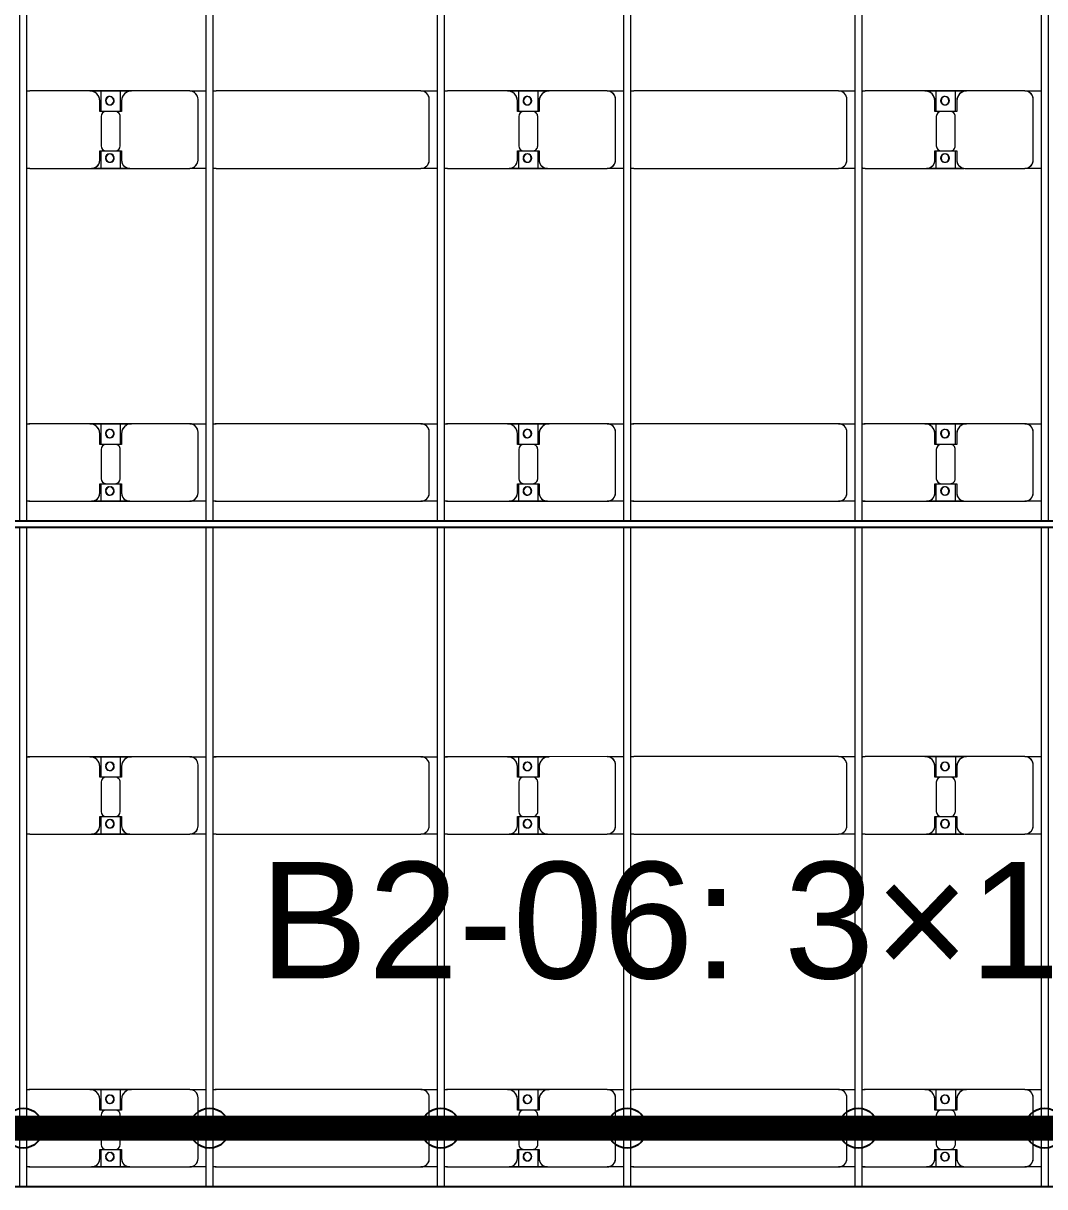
# Model space of a CAD drawing. Header units: millimetres. Extents: x -248177 to 167033, y 156986 to 268923.
# Drawn here: x -147332 to -141192, y 170400 to 177391 of the extents above; entities that cross this region are included whole.
import ezdxf

# ---------------------------------------------------------------- set-up
doc = ezdxf.new("R2010")
doc.units = ezdxf.units.MM
for name, color, linetype, lineweight in [('A-DETL-MBND', 5, 'Continuous', 9), ('A-GENM', 13, 'Continuous', 9), ('S-BEAM', 12, 'Continuous', 9)]:
    doc.layers.add(name, color=color, linetype=linetype, lineweight=lineweight)
doc.layers.add('GC-GHI CHU', color=2, linetype='Continuous')
doc.layers.add('GC-HOP 40x60 GIA CUONG', color=1, linetype='Continuous')
doc.styles.add('GC_VN', font='arial.ttf')

# ---------------------------------------------------------------- blocks, each defined once
blk = doc.blocks.new('Dầm C52 - Dầm C52-24593-BỐ TRÍ KHUNG KẾT CẤU BÈ PIN 02')
at = {"layer": 'S-BEAM', "color": 1}
for p, q in [((-42198.2, 20), (-38238.2, 20)), ((-38198.2, 20), (-32238.2, 20)), ((-38238.2, -20), (-42198.2, -20)), ((-32238.2, -20), (-38198.2, -20))]:
    blk.add_line(p, q, dxfattribs=at)
blk = doc.blocks.new('Dai phao do pin - DẢI PHAO ĐỠ PIN-V139-BỐ TRÍ KHUNG KẾT CẤU BÈ PIN 02')
at = {"layer": 'A-DETL-MBND', "color": 8}
for p, q in [((18319.7, 241.6), (18339.7, 241.6)), ((18319.7, 241.6), (18339.7, 241.6)), ((18699.7, 241.6), (18339.7, 241.6)), ((18699.7, 241.6), (18882.2, 241.6)), ((18882.2, 241.6), (18699.7, 241.6)), ((18767.8, 241.6), (18950.3, 241.6)), ((18767.8, 116.2), (18767.8, 241.6)), ((18950.3, 241.6), (18767.8, 241.6)), ((18882.2, 241.6), (18882.2, 116.2)), ((19300.3, 241.6), (18950.3, 241.6)), ((19300.3, 241.6), (19399.7, 241.6)), ((19300.3, 241.6), (19399.7, 241.6)), ((19439.7, 241.6), (19459.7, 241.6)), ((19439.7, 241.6), (19459.7, 241.6)), ((20690.3, 241.6), (19459.7, 241.6)), ((20690.3, 241.6), (20789.7, 241.6)), ((20690.3, 241.6), (20789.7, 241.6)), ((20829.7, 241.6), (20849.7, 241.6)), ((20829.7, 241.6), (20849.7, 241.6)), ((21209.7, 241.6), (20849.7, 241.6)), ((21209.7, 241.6), (21392.2, 241.6)), ((21392.2, 241.6), (21209.7, 241.6)), ((21277.8, 241.6), (21460.3, 241.6)), ((21277.8, 116.2), (21277.8, 241.6)), ((21460.3, 241.6), (21277.8, 241.6)), ((21392.2, 241.6), (21392.2, 116.2)), ((21810.3, 241.6), (21460.3, 241.6)), ((21810.3, 241.6), (21909.7, 241.6)), ((21810.3, 241.6), (21909.7, 241.6)), ((21949.7, 241.6), (21969.7, 241.6)), ((21949.7, 241.6), (21969.7, 241.6)), ((23200.3, 241.6), (21969.7, 241.6)), ((23200.3, 241.6), (23299.7, 241.6)), ((23200.3, 241.6), (23299.7, 241.6)), ((23339.7, 241.6), (23359.7, 241.6)), ((23339.7, 241.6), (23359.7, 241.6)), ((23719.7, 241.6), (23359.7, 241.6)), ((23719.7, 241.6), (23902.2, 241.6)), ((23902.2, 241.6), (23719.7, 241.6)), ((23787.8, 241.6), (23970.3, 241.6)), ((23787.8, 116.2), (23787.8, 241.6)), ((23970.3, 241.6), (23787.8, 241.6)), ((23902.2, 241.6), (23902.2, 116.2)), ((24320.3, 241.6), (23970.3, 241.6)), ((24320.3, 241.6), (24419.7, 241.6)), ((24320.3, 241.6), (24419.7, 241.6)), ((18759.7, 118.2), (18759.7, 181.6)), ((18890.3, 181.6), (18890.3, 118.2)), ((19350.3, -173.4), (19350.3, 191.6)), ((20740.3, -173.4), (20740.3, 191.6)), ((21269.7, 118.2), (21269.7, 181.6)), ((21400.3, 181.6), (21400.3, 118.2)), ((21860.3, -173.4), (21860.3, 191.6)), ((23250.3, -173.4), (23250.3, 191.6)), ((23779.7, 118.2), (23779.7, 181.6)), ((23910.3, 181.6), (23910.3, 118.2)), ((24370.3, -173.4), (24370.3, 191.6)), ((18852.2, 118.2), (18759.7, 118.2)), ((18767.8, 88.2), (18767.8, -88.2)), ((18890.3, 118.2), (18797.8, 118.2)), ((18882.2, -88.2), (18882.2, 88.2)), ((21362.2, 118.2), (21269.7, 118.2)), ((21277.8, 88.2), (21277.8, -88.2)), ((21400.3, 118.2), (21307.8, 118.2)), ((21392.2, -88.2), (21392.2, 88.2)), ((23872.2, 118.2), (23779.7, 118.2)), ((23787.8, 88.2), (23787.8, -88.2)), ((23910.3, 118.2), (23817.8, 118.2)), ((23902.2, -88.2), (23902.2, 88.2)), ((18759.7, -173.4), (18759.7, -118.2)), ((18759.7, -118.2), (18852.2, -118.2)), ((18767.8, -223.4), (18767.8, -116.2)), ((18797.8, -118.2), (18890.3, -118.2)), ((18882.2, -116.2), (18882.2, -223.4)), ((18890.3, -118.2), (18890.3, -173.4)), ((21269.7, -173.4), (21269.7, -118.2)), ((21269.7, -118.2), (21362.2, -118.2)), ((21277.8, -223.4), (21277.8, -116.2)), ((21307.8, -118.2), (21400.3, -118.2)), ((21392.2, -116.2), (21392.2, -223.4)), ((21400.3, -118.2), (21400.3, -173.4)), ((23779.7, -173.4), (23779.7, -118.2)), ((23779.7, -118.2), (23872.2, -118.2)), ((23787.8, -223.4), (23787.8, -116.2)), ((23817.8, -118.2), (23910.3, -118.2)), ((23902.2, -116.2), (23902.2, -223.4)), ((23910.3, -118.2), (23910.3, -173.4)), ((18339.7, -223.4), (18319.7, -223.4)), ((18339.7, -223.4), (18319.7, -223.4)), ((18339.7, -223.4), (18709.7, -223.4)), ((18882.2, -223.4), (18709.7, -223.4)), ((18709.7, -223.4), (18882.2, -223.4)), ((18940.3, -223.4), (18767.8, -223.4)), ((18767.8, -223.4), (18940.3, -223.4)), ((18940.3, -223.4), (19300.3, -223.4)), ((19399.7, -223.4), (19300.3, -223.4)), ((19399.7, -223.4), (19300.3, -223.4)), ((19459.7, -223.4), (19439.7, -223.4)), ((19459.7, -223.4), (19439.7, -223.4)), ((19459.7, -223.4), (20690.3, -223.4)), ((20789.7, -223.4), (20690.3, -223.4)), ((20789.7, -223.4), (20690.3, -223.4)), ((20849.7, -223.4), (20829.7, -223.4)), ((20849.7, -223.4), (20829.7, -223.4)), ((20849.7, -223.4), (21219.7, -223.4)), ((21392.2, -223.4), (21219.7, -223.4)), ((21219.7, -223.4), (21392.2, -223.4)), ((21450.3, -223.4), (21277.8, -223.4)), ((21277.8, -223.4), (21450.3, -223.4)), ((21450.3, -223.4), (21810.3, -223.4)), ((21909.7, -223.4), (21810.3, -223.4)), ((21909.7, -223.4), (21810.3, -223.4)), ((21969.7, -223.4), (21949.7, -223.4)), ((21969.7, -223.4), (21949.7, -223.4)), ((21969.7, -223.4), (23200.3, -223.4)), ((23299.7, -223.4), (23200.3, -223.4)), ((23299.7, -223.4), (23200.3, -223.4)), ((23359.7, -223.4), (23339.7, -223.4)), ((23359.7, -223.4), (23339.7, -223.4)), ((23359.7, -223.4), (23729.7, -223.4)), ((23902.2, -223.4), (23729.7, -223.4)), ((23729.7, -223.4), (23902.2, -223.4)), ((23952.9, -223.4), (23787.8, -223.4)), ((23787.8, -223.4), (23952.9, -223.4)), ((23960.3, -223.4), (24320.3, -223.4)), ((24419.7, -223.4), (24320.3, -223.4)), ((24419.7, -223.4), (24320.3, -223.4))]:
    blk.add_line(p, q, dxfattribs=at)
for centre, radius, start, end in [((18339.7, 191.6), 50, 90, 105), ((18699.7, 181.6), 60, 360, 90), ((18699.7, 181.6), 60, 360, 60), ((18950.3, 181.6), 60, 90, 180), ((18950.3, 181.6), 60, 120, 180), ((19300.3, 191.6), 50, 360, 90), ((19300.3, 191.6), 50, 360, 75), ((19459.7, 191.6), 50, 90, 105), ((20690.3, 191.6), 50, 360, 90), ((20690.3, 191.6), 50, 60, 90), ((20690.3, 191.6), 50, 15, 30), ((20849.7, 191.6), 50, 90, 105), ((21209.7, 181.6), 60, 0, 90), ((21209.7, 181.6), 60, 0, 60), ((21460.3, 181.6), 60, 90, 180), ((21460.3, 181.6), 60, 120, 180), ((21810.3, 191.6), 50, 360, 90), ((21810.3, 191.6), 50, 360, 75), ((21969.7, 191.6), 50, 90, 105), ((23200.3, 191.6), 50, 360, 90), ((23200.3, 191.6), 50, 60, 90), ((23200.3, 191.6), 50, 15, 30), ((23359.7, 191.6), 50, 90, 115.36725), ((23359.7, 191.6), 50, 105, 115.36725), ((23719.7, 181.6), 60, 360, 90), ((23719.7, 181.6), 60, 360, 60), ((23970.3, 181.6), 60, 90, 180), ((23970.3, 181.6), 60, 120, 180), ((24320.3, 191.6), 50, 360, 90), ((24320.3, 191.6), 50, 360, 75), ((18818.6, 183.2), 25, 0, 180), ((18818.6, 183.2), 25, 180, 360), ((18818.6, 183.2), 25, 0, 165), ((18821.4, 183.2), 25, 0, 180), ((18821.4, 183.2), 25, 90, 180), ((18821.4, 183.2), 25, 180, 0), ((18821.4, 183.2), 25, 180, 300), ((18818.6, 183.2), 25, 210, 0), ((18821.4, 183.2), 25, 15, 75), ((18821.4, 183.2), 25, 330, 345), ((21328.6, 183.2), 25, 360, 180), ((21328.6, 183.2), 25, 180, 0), ((21328.6, 183.2), 25, 360, 165), ((21331.4, 183.2), 25, 0, 180), ((21331.4, 183.2), 25, 90, 180), ((21331.4, 183.2), 25, 180, 0), ((21331.4, 183.2), 25, 180, 300), ((21328.6, 183.2), 25, 210, 0), ((21331.4, 183.2), 25, 15, 75), ((21331.4, 183.2), 25, 330, 345), ((23838.6, 183.2), 25, 0, 180), ((23838.6, 183.2), 25, 180, 0), ((23838.6, 183.2), 25, 0, 165), ((23841.4, 183.2), 25, 360, 180), ((23841.4, 183.2), 25, 90, 180), ((23841.4, 183.2), 25, 180, 360), ((23841.4, 183.2), 25, 180, 300), ((23838.6, 183.2), 25, 210, 0), ((23841.4, 183.2), 25, 15, 75), ((23841.4, 183.2), 25, 330, 345), ((18797.8, 88.2), 30, 90, 180), ((18852.2, 88.2), 30, 360, 90), ((21307.8, 88.2), 30, 90, 180), ((21362.2, 88.2), 30, 0, 90), ((23817.8, 88.2), 30, 90, 180), ((23872.2, 88.2), 30, 0, 90), ((18797.8, -88.2), 30, 180, 270), ((18818.6, -161.8), 25, 360, 180), ((18818.6, -161.8), 25, 105, 165), ((18821.4, -161.8), 25, 0, 180), ((18821.4, -161.8), 25, 105, 180), ((18818.6, -161.8), 25, 360, 75), ((18821.4, -161.8), 25, 15, 75), ((18852.2, -88.2), 30, 270, 360), ((21307.8, -88.2), 30, 180, 270), ((21328.6, -161.8), 25, 360, 180), ((21328.6, -161.8), 25, 105, 165), ((21331.4, -161.8), 25, 360, 180), ((21331.4, -161.8), 25, 105, 180), ((21328.6, -161.8), 25, 0, 75), ((21331.4, -161.8), 25, 15, 75), ((21362.2, -88.2), 30, 270, 0), ((23817.8, -88.2), 30, 180, 270), ((23838.6, -161.8), 25, 360, 180), ((23838.6, -161.8), 25, 105, 165), ((23841.4, -161.8), 25, 360, 180), ((23841.4, -161.8), 25, 105, 180), ((23838.6, -161.8), 25, 360, 75), ((23841.4, -161.8), 25, 15, 75), ((23872.2, -88.2), 30, 270, 0), ((18709.7, -173.4), 50, 270, 0), ((18709.7, -173.4), 50, 285, 0), ((18818.6, -161.8), 25, 180, 360), ((18818.6, -161.8), 25, 195, 360), ((18821.4, -161.8), 25, 180, 0), ((18821.4, -161.8), 25, 180, 270), ((18821.4, -161.8), 25, 285, 345), ((18940.3, -173.4), 50, 180, 270), ((18940.3, -173.4), 50, 180, 255), ((19300.3, -173.4), 50, 270, 0), ((19300.3, -173.4), 50, 285, 360), ((20690.3, -173.4), 50, 270, 360), ((20690.3, -173.4), 50, 330, 360), ((21219.7, -173.4), 50, 270, 360), ((21219.7, -173.4), 50, 285, 0), ((21328.6, -161.8), 25, 180, 0), ((21328.6, -161.8), 25, 195, 0), ((21331.4, -161.8), 25, 180, 0), ((21331.4, -161.8), 25, 180, 270), ((21331.4, -161.8), 25, 285, 345), ((21450.3, -173.4), 50, 180, 270), ((21450.3, -173.4), 50, 180, 255), ((21810.3, -173.4), 50, 270, 0), ((21810.3, -173.4), 50, 285, 360), ((23200.3, -173.4), 50, 270, 360), ((23200.3, -173.4), 50, 330, 360), ((23729.7, -173.4), 50, 270, 360), ((23729.7, -173.4), 50, 285, 360), ((23838.6, -161.8), 25, 180, 0), ((23838.6, -161.8), 25, 195, 0), ((23841.4, -161.8), 25, 180, 360), ((23841.4, -161.8), 25, 180, 270), ((23841.4, -161.8), 25, 285, 345), ((23960.3, -173.4), 50, 180, 270), ((23960.3, -173.4), 50, 180, 255), ((24320.3, -173.4), 50, 270, 0), ((24320.3, -173.4), 50, 285, 360), ((18339.7, -173.4), 50, 255, 270), ((19459.7, -173.4), 50, 255, 270), ((19459.7, -173.4), 50, 255, 270), ((20690.3, -173.4), 50, 285, 300), ((20849.7, -173.4), 50, 255, 270), ((21969.7, -173.4), 50, 255, 270), ((21969.7, -173.4), 50, 255, 270), ((23200.3, -173.4), 50, 285, 300), ((23359.7, -173.4), 50, 244.62527, 270), ((23359.7, -173.4), 50, 244.62527, 255)]:
    blk.add_arc(centre, radius, start, end, dxfattribs=at)
blk = doc.blocks.new('Dai phao do pin - DẢI PHAO ĐỠ PIN-V140-BỐ TRÍ KHUNG KẾT CẤU BÈ PIN 02')
at = {"layer": 'A-DETL-MBND', "color": 8}
for p, q in [((18319.7, 241.6), (18339.7, 241.6)), ((18319.7, 241.6), (18339.7, 241.6)), ((18699.7, 241.6), (18339.7, 241.6)), ((18699.7, 241.6), (18882.2, 241.6)), ((18882.2, 241.6), (18699.7, 241.6)), ((18767.8, 241.6), (18950.3, 241.6)), ((18767.8, 116.2), (18767.8, 241.6)), ((18950.3, 241.6), (18767.8, 241.6)), ((18882.2, 241.6), (18882.2, 116.2)), ((19300.3, 241.6), (18950.3, 241.6)), ((19300.3, 241.6), (19399.7, 241.6)), ((19300.3, 241.6), (19399.7, 241.6)), ((19439.7, 241.6), (19459.7, 241.6)), ((19439.7, 241.6), (19459.7, 241.6)), ((20690.3, 241.6), (19459.7, 241.6)), ((20690.3, 241.6), (20789.7, 241.6)), ((20690.3, 241.6), (20789.7, 241.6)), ((20829.7, 241.6), (20849.7, 241.6)), ((20829.7, 241.6), (20849.7, 241.6)), ((21209.7, 241.6), (20849.7, 241.6)), ((21209.7, 241.6), (21392.2, 241.6)), ((21392.2, 241.6), (21209.7, 241.6)), ((21277.8, 241.6), (21460.3, 241.6)), ((21277.8, 116.2), (21277.8, 241.6)), ((21460.3, 241.6), (21277.8, 241.6)), ((21392.2, 241.6), (21392.2, 116.2)), ((21810.3, 241.6), (21460.3, 241.6)), ((21810.3, 241.6), (21909.7, 241.6)), ((21810.3, 241.6), (21909.7, 241.6)), ((21949.7, 241.6), (21969.7, 241.6)), ((21949.7, 241.6), (21969.7, 241.6)), ((23200.3, 241.6), (21969.7, 241.6)), ((23200.3, 241.6), (23299.7, 241.6)), ((23200.3, 241.6), (23299.7, 241.6)), ((23339.7, 241.6), (23359.7, 241.6)), ((23339.7, 241.6), (23359.7, 241.6)), ((23719.7, 241.6), (23359.7, 241.6)), ((23719.7, 241.6), (23902.2, 241.6)), ((23902.2, 241.6), (23719.7, 241.6)), ((23787.8, 241.6), (23970.3, 241.6)), ((23787.8, 116.2), (23787.8, 241.6)), ((23970.3, 241.6), (23787.8, 241.6)), ((23902.2, 241.6), (23902.2, 116.2)), ((24320.3, 241.6), (23970.3, 241.6)), ((24320.3, 241.6), (24419.7, 241.6)), ((24320.3, 241.6), (24419.7, 241.6)), ((18759.7, 118.2), (18759.7, 181.6)), ((18890.3, 181.6), (18890.3, 118.2)), ((19350.3, -173.4), (19350.3, 191.6)), ((20740.3, -173.4), (20740.3, 191.6)), ((21269.7, 118.2), (21269.7, 181.6)), ((21400.3, 181.6), (21400.3, 118.2)), ((21860.3, -173.4), (21860.3, 191.6)), ((23250.3, -173.4), (23250.3, 191.6)), ((23779.7, 118.2), (23779.7, 181.6)), ((23910.3, 181.6), (23910.3, 118.2)), ((24370.3, -173.4), (24370.3, 191.6)), ((18852.2, 118.2), (18759.7, 118.2)), ((18767.8, 88.2), (18767.8, -88.2)), ((18890.3, 118.2), (18797.8, 118.2)), ((18882.2, -88.2), (18882.2, 88.2)), ((21362.2, 118.2), (21269.7, 118.2)), ((21277.8, 88.2), (21277.8, -88.2)), ((21400.3, 118.2), (21307.8, 118.2)), ((21392.2, -88.2), (21392.2, 88.2)), ((23872.2, 118.2), (23779.7, 118.2)), ((23787.8, 88.2), (23787.8, -88.2)), ((23910.3, 118.2), (23817.8, 118.2)), ((23902.2, -88.2), (23902.2, 88.2)), ((18759.7, -173.4), (18759.7, -118.2)), ((18759.7, -118.2), (18852.2, -118.2)), ((18767.8, -223.4), (18767.8, -116.2)), ((18797.8, -118.2), (18890.3, -118.2)), ((18882.2, -116.2), (18882.2, -223.4)), ((18890.3, -118.2), (18890.3, -173.4)), ((21269.7, -173.4), (21269.7, -118.2)), ((21269.7, -118.2), (21362.2, -118.2)), ((21277.8, -223.4), (21277.8, -116.2)), ((21307.8, -118.2), (21400.3, -118.2)), ((21392.2, -116.2), (21392.2, -223.4)), ((21400.3, -118.2), (21400.3, -173.4)), ((23779.7, -173.4), (23779.7, -118.2)), ((23779.7, -118.2), (23872.2, -118.2)), ((23787.8, -223.4), (23787.8, -116.2)), ((23817.8, -118.2), (23910.3, -118.2)), ((23902.2, -116.2), (23902.2, -223.4)), ((23910.3, -118.2), (23910.3, -173.4)), ((18339.7, -223.4), (18319.7, -223.4)), ((18339.7, -223.4), (18319.7, -223.4)), ((18339.7, -223.4), (18709.7, -223.4)), ((18882.2, -223.4), (18709.7, -223.4)), ((18709.7, -223.4), (18882.2, -223.4)), ((18940.3, -223.4), (18767.8, -223.4)), ((18767.8, -223.4), (18940.3, -223.4)), ((18940.3, -223.4), (19300.3, -223.4)), ((19399.7, -223.4), (19300.3, -223.4)), ((19399.7, -223.4), (19300.3, -223.4)), ((19459.7, -223.4), (19439.7, -223.4)), ((19459.7, -223.4), (19439.7, -223.4)), ((19459.7, -223.4), (20690.3, -223.4)), ((20789.7, -223.4), (20690.3, -223.4)), ((20789.7, -223.4), (20690.3, -223.4)), ((20849.7, -223.4), (20829.7, -223.4)), ((20849.7, -223.4), (20829.7, -223.4)), ((20849.7, -223.4), (21219.7, -223.4)), ((21392.2, -223.4), (21219.7, -223.4)), ((21219.7, -223.4), (21392.2, -223.4)), ((21450.3, -223.4), (21277.8, -223.4)), ((21277.8, -223.4), (21450.3, -223.4)), ((21450.3, -223.4), (21810.3, -223.4)), ((21909.7, -223.4), (21810.3, -223.4)), ((21909.7, -223.4), (21810.3, -223.4)), ((21969.7, -223.4), (21949.7, -223.4)), ((21969.7, -223.4), (21949.7, -223.4)), ((21969.7, -223.4), (23200.3, -223.4)), ((23299.7, -223.4), (23200.3, -223.4)), ((23299.7, -223.4), (23200.3, -223.4)), ((23359.7, -223.4), (23339.7, -223.4)), ((23359.7, -223.4), (23339.7, -223.4)), ((23359.7, -223.4), (23729.7, -223.4)), ((23902.2, -223.4), (23729.7, -223.4)), ((23729.7, -223.4), (23902.2, -223.4)), ((23952.9, -223.4), (23787.8, -223.4)), ((23787.8, -223.4), (23952.9, -223.4)), ((23960.3, -223.4), (24320.3, -223.4)), ((24419.7, -223.4), (24320.3, -223.4)), ((24419.7, -223.4), (24320.3, -223.4))]:
    blk.add_line(p, q, dxfattribs=at)
for centre, radius, start, end in [((18339.7, 191.6), 50, 90, 105), ((18699.7, 181.6), 60, 360, 90), ((18699.7, 181.6), 60, 360, 60), ((18950.3, 181.6), 60, 90, 180), ((18950.3, 181.6), 60, 120, 180), ((19300.3, 191.6), 50, 360, 90), ((19300.3, 191.6), 50, 360, 75), ((19459.7, 191.6), 50, 90, 105), ((20690.3, 191.6), 50, 360, 90), ((20690.3, 191.6), 50, 60, 90), ((20690.3, 191.6), 50, 15, 30), ((20849.7, 191.6), 50, 90, 105), ((21209.7, 181.6), 60, 0, 90), ((21209.7, 181.6), 60, 0, 60), ((21460.3, 181.6), 60, 90, 180), ((21460.3, 181.6), 60, 120, 180), ((21810.3, 191.6), 50, 360, 90), ((21810.3, 191.6), 50, 360, 75), ((21969.7, 191.6), 50, 90, 105), ((23200.3, 191.6), 50, 360, 90), ((23200.3, 191.6), 50, 60, 90), ((23200.3, 191.6), 50, 15, 30), ((23359.7, 191.6), 50, 90, 115.40018), ((23359.7, 191.6), 50, 105, 115.40018), ((23719.7, 181.6), 60, 360, 90), ((23719.7, 181.6), 60, 360, 60), ((23970.3, 181.6), 60, 90, 180), ((23970.3, 181.6), 60, 120, 180), ((24320.3, 191.6), 50, 360, 90), ((24320.3, 191.6), 50, 360, 75), ((18818.6, 183.2), 25, 0, 180), ((18818.6, 183.2), 25, 180, 360), ((18818.6, 183.2), 25, 0, 165), ((18821.4, 183.2), 25, 0, 180), ((18821.4, 183.2), 25, 90, 180), ((18821.4, 183.2), 25, 180, 0), ((18821.4, 183.2), 25, 180, 300), ((18818.6, 183.2), 25, 210, 0), ((18821.4, 183.2), 25, 15, 75), ((18821.4, 183.2), 25, 330, 345), ((21328.6, 183.2), 25, 360, 180), ((21328.6, 183.2), 25, 180, 0), ((21328.6, 183.2), 25, 360, 165), ((21331.4, 183.2), 25, 0, 180), ((21331.4, 183.2), 25, 90, 180), ((21331.4, 183.2), 25, 180, 0), ((21331.4, 183.2), 25, 180, 300), ((21328.6, 183.2), 25, 210, 0), ((21331.4, 183.2), 25, 15, 75), ((21331.4, 183.2), 25, 330, 345), ((23838.6, 183.2), 25, 0, 180), ((23838.6, 183.2), 25, 180, 0), ((23838.6, 183.2), 25, 0, 165), ((23841.4, 183.2), 25, 360, 180), ((23841.4, 183.2), 25, 90, 180), ((23841.4, 183.2), 25, 180, 360), ((23841.4, 183.2), 25, 180, 300), ((23838.6, 183.2), 25, 210, 0), ((23841.4, 183.2), 25, 15, 75), ((23841.4, 183.2), 25, 330, 345), ((18797.8, 88.2), 30, 90, 180), ((18852.2, 88.2), 30, 360, 90), ((21307.8, 88.2), 30, 90, 180), ((21362.2, 88.2), 30, 0, 90), ((23817.8, 88.2), 30, 90, 180), ((23872.2, 88.2), 30, 0, 90), ((18797.8, -88.2), 30, 180, 270), ((18818.6, -161.8), 25, 360, 180), ((18818.6, -161.8), 25, 105, 165), ((18821.4, -161.8), 25, 0, 180), ((18821.4, -161.8), 25, 105, 180), ((18818.6, -161.8), 25, 360, 75), ((18821.4, -161.8), 25, 15, 75), ((18852.2, -88.2), 30, 270, 360), ((21307.8, -88.2), 30, 180, 270), ((21328.6, -161.8), 25, 360, 180), ((21328.6, -161.8), 25, 105, 165), ((21331.4, -161.8), 25, 360, 180), ((21331.4, -161.8), 25, 105, 180), ((21328.6, -161.8), 25, 0, 75), ((21331.4, -161.8), 25, 15, 75), ((21362.2, -88.2), 30, 270, 0), ((23817.8, -88.2), 30, 180, 270), ((23838.6, -161.8), 25, 360, 180), ((23838.6, -161.8), 25, 105, 165), ((23841.4, -161.8), 25, 360, 180), ((23841.4, -161.8), 25, 105, 180), ((23838.6, -161.8), 25, 360, 75), ((23841.4, -161.8), 25, 15, 75), ((23872.2, -88.2), 30, 270, 0), ((18709.7, -173.4), 50, 270, 0), ((18709.7, -173.4), 50, 285, 0), ((18818.6, -161.8), 25, 180, 360), ((18818.6, -161.8), 25, 195, 360), ((18821.4, -161.8), 25, 180, 0), ((18821.4, -161.8), 25, 180, 270), ((18821.4, -161.8), 25, 285, 345), ((18940.3, -173.4), 50, 180, 270), ((18940.3, -173.4), 50, 180, 255), ((19300.3, -173.4), 50, 270, 0), ((19300.3, -173.4), 50, 285, 360), ((20690.3, -173.4), 50, 270, 360), ((20690.3, -173.4), 50, 330, 360), ((21219.7, -173.4), 50, 270, 360), ((21219.7, -173.4), 50, 285, 0), ((21328.6, -161.8), 25, 180, 0), ((21328.6, -161.8), 25, 195, 0), ((21331.4, -161.8), 25, 180, 0), ((21331.4, -161.8), 25, 180, 270), ((21331.4, -161.8), 25, 285, 345), ((21450.3, -173.4), 50, 180, 270), ((21450.3, -173.4), 50, 180, 255), ((21810.3, -173.4), 50, 270, 0), ((21810.3, -173.4), 50, 285, 360), ((23200.3, -173.4), 50, 270, 360), ((23200.3, -173.4), 50, 330, 360), ((23729.7, -173.4), 50, 270, 360), ((23729.7, -173.4), 50, 285, 360), ((23838.6, -161.8), 25, 180, 0), ((23838.6, -161.8), 25, 195, 0), ((23841.4, -161.8), 25, 180, 360), ((23841.4, -161.8), 25, 180, 270), ((23841.4, -161.8), 25, 285, 345), ((23960.3, -173.4), 50, 180, 270), ((23960.3, -173.4), 50, 180, 255), ((24320.3, -173.4), 50, 270, 0), ((24320.3, -173.4), 50, 285, 360), ((18339.7, -173.4), 50, 255, 270), ((19459.7, -173.4), 50, 255, 270), ((19459.7, -173.4), 50, 255, 270), ((20690.3, -173.4), 50, 285, 300), ((20849.7, -173.4), 50, 255, 270), ((21969.7, -173.4), 50, 255, 270), ((21969.7, -173.4), 50, 255, 270), ((23200.3, -173.4), 50, 285, 300), ((23359.7, -173.4), 50, 244.59233, 270), ((23359.7, -173.4), 50, 244.59233, 255)]:
    blk.add_arc(centre, radius, start, end, dxfattribs=at)
blk = doc.blocks.new('Dai phao do pin - DẢI PHAO ĐỠ PIN-V141-BỐ TRÍ KHUNG KẾT CẤU BÈ PIN 02')
at = {"layer": 'A-DETL-MBND', "color": 8}
for p, q in [((18319.7, 241.6), (18339.7, 241.6)), ((18319.7, 241.6), (18339.7, 241.6)), ((18699.7, 241.6), (18339.7, 241.6)), ((18699.7, 241.6), (18882.2, 241.6)), ((18882.2, 241.6), (18699.7, 241.6)), ((18767.8, 241.6), (18950.3, 241.6)), ((18767.8, 116.2), (18767.8, 241.6)), ((18950.3, 241.6), (18767.8, 241.6)), ((18882.2, 241.6), (18882.2, 116.2)), ((19300.3, 241.6), (18950.3, 241.6)), ((19300.3, 241.6), (19399.7, 241.6)), ((19300.3, 241.6), (19399.7, 241.6)), ((19439.7, 241.6), (19459.7, 241.6)), ((19439.7, 241.6), (19459.7, 241.6)), ((20690.3, 241.6), (19459.7, 241.6)), ((20690.3, 241.6), (20789.7, 241.6)), ((20690.3, 241.6), (20789.7, 241.6)), ((20829.7, 241.6), (20849.7, 241.6)), ((20829.7, 241.6), (20849.7, 241.6)), ((21209.7, 241.6), (20849.7, 241.6)), ((21209.7, 241.6), (21392.2, 241.6)), ((21392.2, 241.6), (21209.7, 241.6)), ((21277.8, 241.6), (21460.3, 241.6)), ((21277.8, 116.2), (21277.8, 241.6)), ((21460.3, 241.6), (21277.8, 241.6)), ((21392.2, 241.6), (21392.2, 116.2)), ((21810.3, 241.6), (21460.3, 241.6)), ((21810.3, 241.6), (21909.7, 241.6)), ((21810.3, 241.6), (21909.7, 241.6)), ((21949.7, 241.6), (21969.7, 241.6)), ((21949.7, 241.6), (21969.7, 241.6)), ((23200.3, 241.6), (21969.7, 241.6)), ((23200.3, 241.6), (23299.7, 241.6)), ((23200.3, 241.6), (23299.7, 241.6)), ((23339.7, 241.6), (23359.7, 241.6)), ((23339.7, 241.6), (23359.7, 241.6)), ((23719.7, 241.6), (23359.7, 241.6)), ((23719.7, 241.6), (23902.2, 241.6)), ((23902.2, 241.6), (23719.7, 241.6)), ((23787.8, 241.6), (23970.3, 241.6)), ((23787.8, 116.2), (23787.8, 241.6)), ((23970.3, 241.6), (23787.8, 241.6)), ((23902.2, 241.6), (23902.2, 116.2)), ((24320.3, 241.6), (23970.3, 241.6)), ((24320.3, 241.6), (24419.7, 241.6)), ((24320.3, 241.6), (24419.7, 241.6)), ((18759.7, 118.2), (18759.7, 181.6)), ((18890.3, 181.6), (18890.3, 118.2)), ((19350.3, -173.4), (19350.3, 191.6)), ((20740.3, -173.4), (20740.3, 191.6)), ((21269.7, 118.2), (21269.7, 181.6)), ((21400.3, 181.6), (21400.3, 118.2)), ((21860.3, -173.4), (21860.3, 191.6)), ((23250.3, -173.4), (23250.3, 191.6)), ((23779.7, 118.2), (23779.7, 181.6)), ((23910.3, 181.6), (23910.3, 118.2)), ((24370.3, -173.4), (24370.3, 191.6)), ((18852.2, 118.2), (18759.7, 118.2)), ((18767.8, 88.2), (18767.8, -88.2)), ((18890.3, 118.2), (18797.8, 118.2)), ((18882.2, -88.2), (18882.2, 88.2)), ((21362.2, 118.2), (21269.7, 118.2)), ((21277.8, 88.2), (21277.8, -88.2)), ((21400.3, 118.2), (21307.8, 118.2)), ((21392.2, -88.2), (21392.2, 88.2)), ((23872.2, 118.2), (23779.7, 118.2)), ((23787.8, 88.2), (23787.8, -88.2)), ((23910.3, 118.2), (23817.8, 118.2)), ((23902.2, -88.2), (23902.2, 88.2)), ((18759.7, -173.4), (18759.7, -118.2)), ((18759.7, -118.2), (18852.2, -118.2)), ((18767.8, -223.4), (18767.8, -116.2)), ((18797.8, -118.2), (18890.3, -118.2)), ((18882.2, -116.2), (18882.2, -223.4)), ((18890.3, -118.2), (18890.3, -173.4)), ((21269.7, -173.4), (21269.7, -118.2)), ((21269.7, -118.2), (21362.2, -118.2)), ((21277.8, -223.4), (21277.8, -116.2)), ((21307.8, -118.2), (21400.3, -118.2)), ((21392.2, -116.2), (21392.2, -223.4)), ((21400.3, -118.2), (21400.3, -173.4)), ((23779.7, -173.4), (23779.7, -118.2)), ((23779.7, -118.2), (23872.2, -118.2)), ((23787.8, -223.4), (23787.8, -116.2)), ((23817.8, -118.2), (23910.3, -118.2)), ((23902.2, -116.2), (23902.2, -223.4)), ((23910.3, -118.2), (23910.3, -173.4)), ((18339.7, -223.4), (18319.7, -223.4)), ((18339.7, -223.4), (18319.7, -223.4)), ((18339.7, -223.4), (18709.7, -223.4)), ((18882.2, -223.4), (18709.7, -223.4)), ((18709.7, -223.4), (18882.2, -223.4)), ((18940.3, -223.4), (18767.8, -223.4)), ((18767.8, -223.4), (18940.3, -223.4)), ((18940.3, -223.4), (19300.3, -223.4)), ((19399.7, -223.4), (19300.3, -223.4)), ((19399.7, -223.4), (19300.3, -223.4)), ((19459.7, -223.4), (19439.7, -223.4)), ((19459.7, -223.4), (19439.7, -223.4)), ((19459.7, -223.4), (20690.3, -223.4)), ((20789.7, -223.4), (20690.3, -223.4)), ((20789.7, -223.4), (20690.3, -223.4)), ((20849.7, -223.4), (20829.7, -223.4)), ((20849.7, -223.4), (20829.7, -223.4)), ((20849.7, -223.4), (21219.7, -223.4)), ((21392.2, -223.4), (21219.7, -223.4)), ((21219.7, -223.4), (21392.2, -223.4)), ((21450.3, -223.4), (21277.8, -223.4)), ((21277.8, -223.4), (21450.3, -223.4)), ((21450.3, -223.4), (21810.3, -223.4)), ((21909.7, -223.4), (21810.3, -223.4)), ((21909.7, -223.4), (21810.3, -223.4)), ((21969.7, -223.4), (21949.7, -223.4)), ((21969.7, -223.4), (21949.7, -223.4)), ((21969.7, -223.4), (23200.3, -223.4)), ((23299.7, -223.4), (23200.3, -223.4)), ((23299.7, -223.4), (23200.3, -223.4)), ((23359.7, -223.4), (23339.7, -223.4)), ((23359.7, -223.4), (23339.7, -223.4)), ((23359.7, -223.4), (23729.7, -223.4)), ((23902.2, -223.4), (23729.7, -223.4)), ((23729.7, -223.4), (23902.2, -223.4)), ((23952.9, -223.4), (23787.8, -223.4)), ((23787.8, -223.4), (23952.9, -223.4)), ((23960.3, -223.4), (24320.3, -223.4)), ((24419.7, -223.4), (24320.3, -223.4)), ((24419.7, -223.4), (24320.3, -223.4))]:
    blk.add_line(p, q, dxfattribs=at)
for centre, radius, start, end in [((18339.7, 191.6), 50, 90, 105), ((18699.7, 181.6), 60, 360, 90), ((18699.7, 181.6), 60, 360, 60), ((18950.3, 181.6), 60, 90, 180), ((18950.3, 181.6), 60, 120, 180), ((19300.3, 191.6), 50, 360, 90), ((19300.3, 191.6), 50, 360, 75), ((19459.7, 191.6), 50, 90, 105), ((20690.3, 191.6), 50, 360, 90), ((20690.3, 191.6), 50, 60, 90), ((20690.3, 191.6), 50, 15, 30), ((20849.7, 191.6), 50, 90, 105), ((21209.7, 181.6), 60, 0, 90), ((21209.7, 181.6), 60, 0, 60), ((21460.3, 181.6), 60, 90, 180), ((21460.3, 181.6), 60, 120, 180), ((21810.3, 191.6), 50, 360, 90), ((21810.3, 191.6), 50, 360, 75), ((21969.7, 191.6), 50, 90, 105), ((23200.3, 191.6), 50, 360, 90), ((23200.3, 191.6), 50, 60, 90), ((23200.3, 191.6), 50, 15, 30), ((23359.7, 191.6), 50, 90, 115.43312), ((23359.7, 191.6), 50, 105, 115.43312), ((23719.7, 181.6), 60, 360, 90), ((23719.7, 181.6), 60, 360, 60), ((23970.3, 181.6), 60, 90, 180), ((23970.3, 181.6), 60, 120, 180), ((24320.3, 191.6), 50, 360, 90), ((24320.3, 191.6), 50, 360, 75), ((18818.6, 183.2), 25, 0, 180), ((18818.6, 183.2), 25, 180, 360), ((18818.6, 183.2), 25, 0, 165), ((18821.4, 183.2), 25, 0, 180), ((18821.4, 183.2), 25, 90, 180), ((18821.4, 183.2), 25, 180, 0), ((18821.4, 183.2), 25, 180, 300), ((18818.6, 183.2), 25, 210, 0), ((18821.4, 183.2), 25, 15, 75), ((18821.4, 183.2), 25, 330, 345), ((21328.6, 183.2), 25, 360, 180), ((21328.6, 183.2), 25, 180, 0), ((21328.6, 183.2), 25, 360, 165), ((21331.4, 183.2), 25, 0, 180), ((21331.4, 183.2), 25, 90, 180), ((21331.4, 183.2), 25, 180, 0), ((21331.4, 183.2), 25, 180, 300), ((21328.6, 183.2), 25, 210, 0), ((21331.4, 183.2), 25, 15, 75), ((21331.4, 183.2), 25, 330, 345), ((23838.6, 183.2), 25, 0, 180), ((23838.6, 183.2), 25, 180, 0), ((23838.6, 183.2), 25, 0, 165), ((23841.4, 183.2), 25, 360, 180), ((23841.4, 183.2), 25, 90, 180), ((23841.4, 183.2), 25, 180, 360), ((23841.4, 183.2), 25, 180, 300), ((23838.6, 183.2), 25, 210, 0), ((23841.4, 183.2), 25, 15, 75), ((23841.4, 183.2), 25, 330, 345), ((18797.8, 88.2), 30, 90, 180), ((18852.2, 88.2), 30, 360, 90), ((21307.8, 88.2), 30, 90, 180), ((21362.2, 88.2), 30, 0, 90), ((23817.8, 88.2), 30, 90, 180), ((23872.2, 88.2), 30, 0, 90), ((18797.8, -88.2), 30, 180, 270), ((18818.6, -161.8), 25, 360, 180), ((18818.6, -161.8), 25, 105, 165), ((18821.4, -161.8), 25, 0, 180), ((18821.4, -161.8), 25, 105, 180), ((18818.6, -161.8), 25, 360, 75), ((18821.4, -161.8), 25, 15, 75), ((18852.2, -88.2), 30, 270, 360), ((21307.8, -88.2), 30, 180, 270), ((21328.6, -161.8), 25, 360, 180), ((21328.6, -161.8), 25, 105, 165), ((21331.4, -161.8), 25, 360, 180), ((21331.4, -161.8), 25, 105, 180), ((21328.6, -161.8), 25, 0, 75), ((21331.4, -161.8), 25, 15, 75), ((21362.2, -88.2), 30, 270, 0), ((23817.8, -88.2), 30, 180, 270), ((23838.6, -161.8), 25, 360, 180), ((23838.6, -161.8), 25, 105, 165), ((23841.4, -161.8), 25, 360, 180), ((23841.4, -161.8), 25, 105, 180), ((23838.6, -161.8), 25, 360, 75), ((23841.4, -161.8), 25, 15, 75), ((23872.2, -88.2), 30, 270, 0), ((18709.7, -173.4), 50, 270, 0), ((18709.7, -173.4), 50, 285, 357.62191), ((18818.6, -161.8), 25, 180, 360), ((18818.6, -161.8), 25, 195, 360), ((18821.4, -161.8), 25, 180, 0), ((18821.4, -161.8), 25, 180, 270), ((18821.4, -161.8), 25, 285, 345), ((18940.3, -173.4), 50, 180, 270), ((18940.3, -173.4), 50, 182.3801, 255), ((19300.3, -173.4), 50, 270, 0), ((19300.3, -173.4), 50, 285, 360), ((20690.3, -173.4), 50, 270, 360), ((20690.3, -173.4), 50, 330, 357.59151), ((21219.7, -173.4), 50, 270, 360), ((21219.7, -173.4), 50, 285, 357.58339), ((21328.6, -161.8), 25, 180, 0), ((21328.6, -161.8), 25, 195, 0), ((21331.4, -161.8), 25, 180, 0), ((21331.4, -161.8), 25, 180, 270), ((21331.4, -161.8), 25, 285, 345), ((21450.3, -173.4), 50, 180, 270), ((21450.3, -173.4), 50, 182.41862, 255), ((21810.3, -173.4), 50, 270, 0), ((21810.3, -173.4), 50, 285, 360), ((23200.3, -173.4), 50, 270, 360), ((23200.3, -173.4), 50, 330, 357.55299), ((23729.7, -173.4), 50, 270, 360), ((23729.7, -173.4), 50, 285, 357.54487), ((23838.6, -161.8), 25, 180, 0), ((23838.6, -161.8), 25, 195, 0), ((23841.4, -161.8), 25, 180, 360), ((23841.4, -161.8), 25, 180, 270), ((23841.4, -161.8), 25, 285, 345), ((23960.3, -173.4), 50, 180, 270), ((23960.3, -173.4), 50, 182.45715, 255), ((24320.3, -173.4), 50, 270, 0), ((24320.3, -173.4), 50, 285, 360), ((18339.7, -173.4), 50, 255, 270), ((19459.7, -173.4), 50, 255, 270), ((19459.7, -173.4), 50, 255, 270), ((20690.3, -173.4), 50, 285, 300), ((20849.7, -173.4), 50, 255, 270), ((21969.7, -173.4), 50, 255, 270), ((21969.7, -173.4), 50, 255, 270), ((23200.3, -173.4), 50, 285, 300), ((23359.7, -173.4), 50, 255, 270)]:
    blk.add_arc(centre, radius, start, end, dxfattribs=at)
blk = doc.blocks.new('Dai phao do pin - DẢI PHAO ĐỠ PIN-V142-BỐ TRÍ KHUNG KẾT CẤU BÈ PIN 02')
at = {"layer": 'A-DETL-MBND', "color": 8}
for p, q in [((18319.7, 241.6), (18339.7, 241.6)), ((18319.7, 241.6), (18339.7, 241.6)), ((18699.7, 241.6), (18339.7, 241.6)), ((18699.7, 241.6), (18882.2, 241.6)), ((18882.2, 241.6), (18699.7, 241.6)), ((18767.8, 241.6), (18950.3, 241.6)), ((18767.8, 116.2), (18767.8, 241.6)), ((18950.3, 241.6), (18767.8, 241.6)), ((18882.2, 241.6), (18882.2, 116.2)), ((19300.3, 241.6), (18950.3, 241.6)), ((19300.3, 241.6), (19399.7, 241.6)), ((19300.3, 241.6), (19399.7, 241.6)), ((19439.7, 241.6), (19459.7, 241.6)), ((19439.7, 241.6), (19459.7, 241.6)), ((20690.3, 241.6), (19459.7, 241.6)), ((20690.3, 241.6), (20789.7, 241.6)), ((20690.3, 241.6), (20789.7, 241.6)), ((20829.7, 241.6), (20849.7, 241.6)), ((20829.7, 241.6), (20849.7, 241.6)), ((21209.7, 241.6), (20849.7, 241.6)), ((21209.7, 241.6), (21392.2, 241.6)), ((21392.2, 241.6), (21209.7, 241.6)), ((21277.8, 241.6), (21460.3, 241.6)), ((21277.8, 116.2), (21277.8, 241.6)), ((21460.3, 241.6), (21277.8, 241.6)), ((21392.2, 241.6), (21392.2, 116.2)), ((21810.3, 241.6), (21460.3, 241.6)), ((21810.3, 241.6), (21909.7, 241.6)), ((21810.3, 241.6), (21909.7, 241.6)), ((21949.7, 241.6), (21969.7, 241.6)), ((21949.7, 241.6), (21969.7, 241.6)), ((23200.3, 241.6), (21969.7, 241.6)), ((23200.3, 241.6), (23299.7, 241.6)), ((23200.3, 241.6), (23299.7, 241.6)), ((23339.7, 241.6), (23359.7, 241.6)), ((23339.7, 241.6), (23359.7, 241.6)), ((23719.7, 241.6), (23359.7, 241.6)), ((23719.7, 241.6), (23902.2, 241.6)), ((23902.2, 241.6), (23719.7, 241.6)), ((23787.8, 241.6), (23970.3, 241.6)), ((23787.8, 116.2), (23787.8, 241.6)), ((23970.3, 241.6), (23787.8, 241.6)), ((23902.2, 241.6), (23902.2, 116.2)), ((24320.3, 241.6), (23970.3, 241.6)), ((24320.3, 241.6), (24419.7, 241.6)), ((24320.3, 241.6), (24419.7, 241.6)), ((18759.7, 118.2), (18759.7, 181.6)), ((18890.3, 181.6), (18890.3, 118.2)), ((19350.3, -173.4), (19350.3, 191.6)), ((20740.3, -173.4), (20740.3, 191.6)), ((21269.7, 118.2), (21269.7, 181.6)), ((21400.3, 181.6), (21400.3, 118.2)), ((21860.3, -173.4), (21860.3, 191.6)), ((23250.3, -173.4), (23250.3, 191.6)), ((23779.7, 118.2), (23779.7, 181.6)), ((23910.3, 181.6), (23910.3, 118.2)), ((24370.3, -173.4), (24370.3, 191.6)), ((18852.2, 118.2), (18759.7, 118.2)), ((18767.8, 88.2), (18767.8, -88.2)), ((18890.3, 118.2), (18797.8, 118.2)), ((18882.2, -88.2), (18882.2, 88.2)), ((21362.2, 118.2), (21269.7, 118.2)), ((21277.8, 88.2), (21277.8, -88.2)), ((21400.3, 118.2), (21307.8, 118.2)), ((21392.2, -88.2), (21392.2, 88.2)), ((23872.2, 118.2), (23779.7, 118.2)), ((23787.8, 88.2), (23787.8, -88.2)), ((23910.3, 118.2), (23817.8, 118.2)), ((23902.2, -88.2), (23902.2, 88.2)), ((18759.7, -173.4), (18759.7, -118.2)), ((18759.7, -118.2), (18852.2, -118.2)), ((18767.8, -223.4), (18767.8, -116.2)), ((18797.8, -118.2), (18890.3, -118.2)), ((18882.2, -116.2), (18882.2, -223.4)), ((18890.3, -118.2), (18890.3, -173.4)), ((21269.7, -173.4), (21269.7, -118.2)), ((21269.7, -118.2), (21362.2, -118.2)), ((21277.8, -223.4), (21277.8, -116.2)), ((21307.8, -118.2), (21400.3, -118.2)), ((21392.2, -116.2), (21392.2, -223.4)), ((21400.3, -118.2), (21400.3, -173.4)), ((23779.7, -173.4), (23779.7, -118.2)), ((23779.7, -118.2), (23872.2, -118.2)), ((23787.8, -223.4), (23787.8, -116.2)), ((23817.8, -118.2), (23910.3, -118.2)), ((23902.2, -116.2), (23902.2, -223.4)), ((23910.3, -118.2), (23910.3, -173.4)), ((18339.7, -223.4), (18319.7, -223.4)), ((18339.7, -223.4), (18319.7, -223.4)), ((18339.7, -223.4), (18709.7, -223.4)), ((18882.2, -223.4), (18709.7, -223.4)), ((18709.7, -223.4), (18882.2, -223.4)), ((18940.3, -223.4), (18767.8, -223.4)), ((18767.8, -223.4), (18940.3, -223.4)), ((18940.3, -223.4), (19300.3, -223.4)), ((19399.7, -223.4), (19300.3, -223.4)), ((19399.7, -223.4), (19300.3, -223.4)), ((19459.7, -223.4), (19439.7, -223.4)), ((19459.7, -223.4), (19439.7, -223.4)), ((19459.7, -223.4), (20690.3, -223.4)), ((20789.7, -223.4), (20690.3, -223.4)), ((20789.7, -223.4), (20690.3, -223.4)), ((20849.7, -223.4), (20829.7, -223.4)), ((20849.7, -223.4), (20829.7, -223.4)), ((20849.7, -223.4), (21219.7, -223.4)), ((21392.2, -223.4), (21219.7, -223.4)), ((21219.7, -223.4), (21392.2, -223.4)), ((21450.3, -223.4), (21277.8, -223.4)), ((21277.8, -223.4), (21450.3, -223.4)), ((21450.3, -223.4), (21810.3, -223.4)), ((21909.7, -223.4), (21810.3, -223.4)), ((21909.7, -223.4), (21810.3, -223.4)), ((21969.7, -223.4), (21949.7, -223.4)), ((21969.7, -223.4), (21949.7, -223.4)), ((21969.7, -223.4), (23200.3, -223.4)), ((23299.7, -223.4), (23200.3, -223.4)), ((23299.7, -223.4), (23200.3, -223.4)), ((23359.7, -223.4), (23339.7, -223.4)), ((23359.7, -223.4), (23339.7, -223.4)), ((23359.7, -223.4), (23729.7, -223.4)), ((23902.2, -223.4), (23729.7, -223.4)), ((23729.7, -223.4), (23902.2, -223.4)), ((23952.8, -223.4), (23787.8, -223.4)), ((23787.8, -223.4), (23952.8, -223.4)), ((23960.3, -223.4), (24320.3, -223.4)), ((24419.7, -223.4), (24320.3, -223.4)), ((24419.7, -223.4), (24320.3, -223.4))]:
    blk.add_line(p, q, dxfattribs=at)
for centre, radius, start, end in [((18339.7, 191.6), 50, 90, 105), ((18699.7, 181.6), 60, 360, 90), ((18699.7, 181.6), 60, 360, 60), ((18950.3, 181.6), 60, 90, 180), ((18950.3, 181.6), 60, 120, 180), ((19300.3, 191.6), 50, 360, 90), ((19300.3, 191.6), 50, 360, 75), ((19459.7, 191.6), 50, 90, 105), ((20690.3, 191.6), 50, 360, 90), ((20690.3, 191.6), 50, 60, 90), ((20690.3, 191.6), 50, 15, 30), ((20849.7, 191.6), 50, 90, 105), ((21209.7, 181.6), 60, 0, 90), ((21209.7, 181.6), 60, 0, 60), ((21460.3, 181.6), 60, 90, 180), ((21460.3, 181.6), 60, 120, 180), ((21810.3, 191.6), 50, 360, 90), ((21810.3, 191.6), 50, 360, 75), ((21969.7, 191.6), 50, 90, 105), ((23200.3, 191.6), 50, 360, 90), ((23200.3, 191.6), 50, 60, 90), ((23200.3, 191.6), 50, 15, 30), ((23359.7, 191.6), 50, 90, 115.46606), ((23359.7, 191.6), 50, 105, 115.46606), ((23719.7, 181.6), 60, 360, 90), ((23719.7, 181.6), 60, 360, 60), ((23970.3, 181.6), 60, 90, 180), ((23970.3, 181.6), 60, 120, 180), ((24320.3, 191.6), 50, 360, 90), ((24320.3, 191.6), 50, 360, 75), ((18818.6, 183.2), 25, 0, 180), ((18818.6, 183.2), 25, 180, 360), ((18818.6, 183.2), 25, 0, 165), ((18821.4, 183.2), 25, 0, 180), ((18821.4, 183.2), 25, 90, 180), ((18821.4, 183.2), 25, 180, 0), ((18821.4, 183.2), 25, 180, 300), ((18818.6, 183.2), 25, 210, 0), ((18821.4, 183.2), 25, 15, 75), ((18821.4, 183.2), 25, 330, 345), ((21328.6, 183.2), 25, 360, 180), ((21328.6, 183.2), 25, 180, 0), ((21328.6, 183.2), 25, 360, 165), ((21331.4, 183.2), 25, 0, 180), ((21331.4, 183.2), 25, 90, 180), ((21331.4, 183.2), 25, 180, 0), ((21331.4, 183.2), 25, 180, 300), ((21328.6, 183.2), 25, 210, 0), ((21331.4, 183.2), 25, 15, 75), ((21331.4, 183.2), 25, 330, 345), ((23838.6, 183.2), 25, 0, 180), ((23838.6, 183.2), 25, 180, 0), ((23838.6, 183.2), 25, 0, 165), ((23841.4, 183.2), 25, 360, 180), ((23841.4, 183.2), 25, 90, 180), ((23841.4, 183.2), 25, 180, 360), ((23841.4, 183.2), 25, 180, 300), ((23838.6, 183.2), 25, 210, 0), ((23841.4, 183.2), 25, 15, 75), ((23841.4, 183.2), 25, 330, 345), ((18797.8, 88.2), 30, 90, 180), ((18852.2, 88.2), 30, 360, 90), ((21307.8, 88.2), 30, 90, 180), ((21362.2, 88.2), 30, 0, 90), ((23817.8, 88.2), 30, 90, 180), ((23872.2, 88.2), 30, 0, 90), ((18797.8, -88.2), 30, 180, 270), ((18818.6, -161.8), 25, 360, 180), ((18818.6, -161.8), 25, 105, 165), ((18821.4, -161.8), 25, 0, 180), ((18821.4, -161.8), 25, 105, 180), ((18818.6, -161.8), 25, 360, 75), ((18821.4, -161.8), 25, 15, 75), ((18852.2, -88.2), 30, 270, 360), ((21307.8, -88.2), 30, 180, 270), ((21328.6, -161.8), 25, 360, 180), ((21328.6, -161.8), 25, 105, 165), ((21331.4, -161.8), 25, 360, 180), ((21331.4, -161.8), 25, 105, 180), ((21328.6, -161.8), 25, 0, 75), ((21331.4, -161.8), 25, 15, 75), ((21362.2, -88.2), 30, 270, 0), ((23817.8, -88.2), 30, 180, 270), ((23838.6, -161.8), 25, 360, 180), ((23838.6, -161.8), 25, 105, 165), ((23841.4, -161.8), 25, 360, 180), ((23841.4, -161.8), 25, 105, 180), ((23838.6, -161.8), 25, 360, 75), ((23841.4, -161.8), 25, 15, 75), ((23872.2, -88.2), 30, 270, 0), ((18709.7, -173.4), 50, 270, 0), ((18709.7, -173.4), 50, 285, 0), ((18818.6, -161.8), 25, 180, 360), ((18818.6, -161.8), 25, 195, 360), ((18821.4, -161.8), 25, 180, 0), ((18821.4, -161.8), 25, 180, 270), ((18821.4, -161.8), 25, 285, 345), ((18940.3, -173.4), 50, 180, 270), ((18940.3, -173.4), 50, 180, 255), ((19300.3, -173.4), 50, 270, 0), ((19300.3, -173.4), 50, 285, 360), ((20690.3, -173.4), 50, 270, 360), ((20690.3, -173.4), 50, 330, 360), ((21219.7, -173.4), 50, 270, 360), ((21219.7, -173.4), 50, 285, 0), ((21328.6, -161.8), 25, 180, 0), ((21328.6, -161.8), 25, 195, 0), ((21331.4, -161.8), 25, 180, 0), ((21331.4, -161.8), 25, 180, 270), ((21331.4, -161.8), 25, 285, 345), ((21450.3, -173.4), 50, 180, 270), ((21450.3, -173.4), 50, 180, 255), ((21810.3, -173.4), 50, 270, 0), ((21810.3, -173.4), 50, 285, 360), ((23200.3, -173.4), 50, 270, 360), ((23200.3, -173.4), 50, 330, 360), ((23729.7, -173.4), 50, 270, 360), ((23729.7, -173.4), 50, 285, 360), ((23838.6, -161.8), 25, 180, 0), ((23838.6, -161.8), 25, 195, 0), ((23841.4, -161.8), 25, 180, 360), ((23841.4, -161.8), 25, 180, 270), ((23841.4, -161.8), 25, 285, 345), ((23960.3, -173.4), 50, 180, 270), ((23960.3, -173.4), 50, 180, 255), ((24320.3, -173.4), 50, 270, 0), ((24320.3, -173.4), 50, 285, 360), ((18339.7, -173.4), 50, 255, 270), ((19459.7, -173.4), 50, 255, 270), ((19459.7, -173.4), 50, 255, 270), ((20690.3, -173.4), 50, 285, 300), ((20849.7, -173.4), 50, 255, 270), ((21969.7, -173.4), 50, 255, 270), ((21969.7, -173.4), 50, 255, 270), ((23200.3, -173.4), 50, 285, 300), ((23359.7, -173.4), 50, 244.52645, 270), ((23359.7, -173.4), 50, 244.52645, 255)]:
    blk.add_arc(centre, radius, start, end, dxfattribs=at)
blk = doc.blocks.new('Dầm C52 - Hộp 40x60-25000-BỐ TRÍ KHUNG KẾT CẤU BÈ PIN 02')
at = {"layer": 'S-BEAM', "color": 3, "lineweight": 25}
blk.add_line((-56544.2, 20), (56544.2, 20), dxfattribs=at)
blk = doc.blocks.new('Dầm C52 - Hộp 40x60-25087-BỐ TRÍ KHUNG KẾT CẤU BÈ PIN 02')
at = {"layer": 'S-BEAM', "color": 3, "lineweight": 25}
for p, q in [((-75394.578163, 20), (75394.578163, 20)), ((75394.578163, -20), (-75394.578163, -20))]:
    blk.add_line(p, q, dxfattribs=at)
blk = doc.blocks.new('HOBANMONG_BEPIN 2_rvt-1-BỐ TRÍ KHUNG KẾT CẤU BÈ PIN 02')
at = {"layer": 'A-GENM', "lineweight": 9, "rotation": 0.0007586094741477002}
for name, p in [('Dai phao do pin - DẢI PHAO ĐỠ PIN-V139-BỐ TRÍ KHUNG KẾT CẤU BÈ PIN 02', (-165632.1, 176741.8)), ('Dai phao do pin - DẢI PHAO ĐỠ PIN-V140-BỐ TRÍ KHUNG KẾT CẤU BÈ PIN 02', (-165632.1, 174741.8)), ('Dai phao do pin - DẢI PHAO ĐỠ PIN-V141-BỐ TRÍ KHUNG KẾT CẤU BÈ PIN 02', (-165632, 172741.8)), ('Dai phao do pin - DẢI PHAO ĐỠ PIN-V142-BỐ TRÍ KHUNG KẾT CẤU BÈ PIN 02', (-165632, 170741.8))]:
    blk.add_blockref(name, p, dxfattribs=at)
at = {"layer": 'S-BEAM', "lineweight": 9}
for name, p, rotation in [('Dầm C52 - Dầm C52-24593-BỐ TRÍ KHUNG KẾT CẤU BÈ PIN 02', (-147332.9, 212598.5), 90.00075860989138), ('Dầm C52 - Dầm C52-24593-BỐ TRÍ KHUNG KẾT CẤU BÈ PIN 02', (-146212.9, 212598.5), 90.00075860989138), ('Dầm C52 - Dầm C52-24593-BỐ TRÍ KHUNG KẾT CẤU BÈ PIN 02', (-144822.9, 212598.6), 90.00075860989138), ('Dầm C52 - Dầm C52-24593-BỐ TRÍ KHUNG KẾT CẤU BÈ PIN 02', (-143702.9, 212598.6), 90.00075860989138), ('Dầm C52 - Dầm C52-24593-BỐ TRÍ KHUNG KẾT CẤU BÈ PIN 02', (-142312.9, 212598.6), 90.00075860989138), ('Dầm C52 - Dầm C52-24593-BỐ TRÍ KHUNG KẾT CẤU BÈ PIN 02', (-141192.9, 212598.6), 90.00075860989138), ('Dầm C52 - Hộp 40x60-25087-BỐ TRÍ KHUNG KẾT CẤU BÈ PIN 02', (-131713.1, 174380.5), 0.0007586094741477002), ('Dầm C52 - Hộp 40x60-25000-BỐ TRÍ KHUNG KẾT CẤU BÈ PIN 02', (-150563.5, 170380.3), 0.0007586094741477002)]:
    blk.add_blockref(name, p, dxfattribs=dict(at, rotation=rotation))

msp = doc.modelspace()

# ---------------------------------------------------------------- linework, layer by layer
at = {"layer": 'GC-HOP 40x60 GIA CUONG', "const_width": 150}
msp.add_lwpolyline([(-150412.6, 170751.3), (-135412.6, 170751.3)], dxfattribs=at)
at = {"layer": 'GC-HOP 40x60 GIA CUONG'}
for centre in [(-147332.9, 170751.3), (-146212.9, 170751.3), (-144822.9, 170751.3), (-143702.9, 170751.3), (-142312.9, 170751.3), (-141192.9, 170751.3)]:
    msp.add_circle(centre, 120, dxfattribs=at)

# ---------------------------------------------------------------- block references
at = {"lineweight": 5}
msp.add_blockref('HOBANMONG_BEPIN 2_rvt-1-BỐ TRÍ KHUNG KẾT CẤU BÈ PIN 02', (0, 0), dxfattribs=at)

# ---------------------------------------------------------------- texts
at = {"layer": 'GC-GHI CHU', "style": 'GC_VN'}
msp.add_text('B2-06: 3×15,0 m', height=700, dxfattribs=at).set_placement((-145912.6, 171651.3))

doc.saveas('drawing.dxf')
